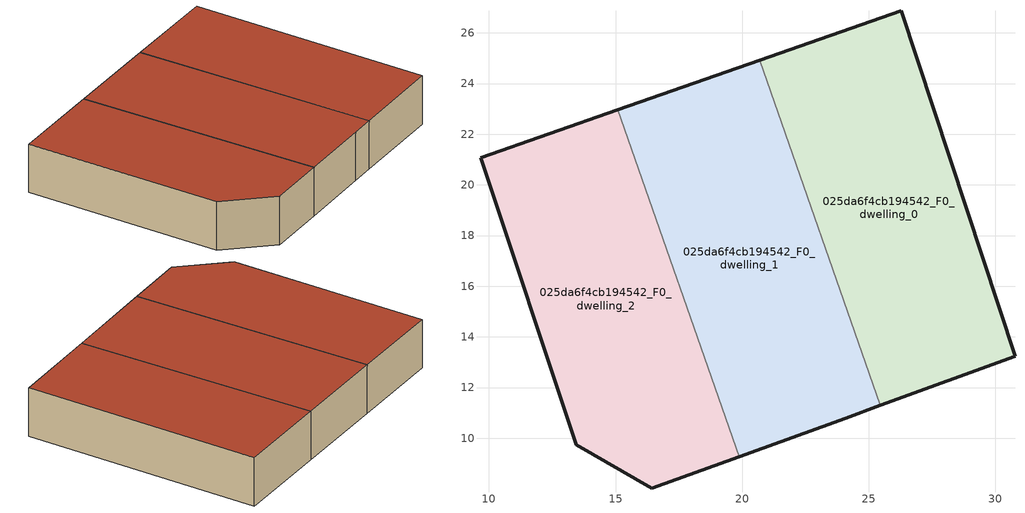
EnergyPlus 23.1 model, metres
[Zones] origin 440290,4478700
025da6f4cb194542_F0_dwelling_0
 floor ground (EU_floor_Construction): 26.28,26.88 30.77,13.23 25.45,11.29 20.69,24.93 z0
 wall outside (EU_wall_Construction): 25.45,11.29 30.77,13.23 26.28,26.88 20.69,24.93 z0:3
 wall to 025da6f4cb194542_F0_dwelling_1 (EU_wall_Construction): 20.69,24.93 25.45,11.29 z0:3
 roof outside (EU_roof_Construction): 30.77,13.23 26.28,26.88 20.69,24.93 25.45,11.29 z3
025da6f4cb194542_F0_dwelling_1
 floor ground (EU_floor_Construction): 20.69,24.93 25.45,11.29 24.09,10.8 19.89,9.27 15.09,22.98 z0
 wall outside (EU_wall_Construction): 20.69,24.93 15.09,22.98 / 19.89,9.27 24.09,10.8 25.45,11.29 z0:3
 wall to 025da6f4cb194542_F0_dwelling_2 (EU_wall_Construction): 15.09,22.98 19.89,9.27 z0:3
 roof outside (EU_roof_Construction): 25.45,11.29 20.69,24.93 15.09,22.98 19.89,9.27 24.09,10.8 z3
025da6f4cb194542_F0_dwelling_2
 floor ground (EU_floor_Construction): 15.09,22.98 19.89,9.27 16.43,8.01 13.45,9.75 9.67,21.08 z0
 wall outside (EU_wall_Construction): 15.09,22.98 9.67,21.08 13.45,9.75 16.43,8.01 19.89,9.27 z0:3
 roof outside (EU_roof_Construction): 19.89,9.27 15.09,22.98 9.67,21.08 13.45,9.75 16.43,8.01 z3
[Building]
EU S2 Campaign: North Axis=0; Terrain=City; Solar Distribution=FullExterior
[Site:Location]
Madrid: Latitude=40.5; Longitude=-3.5; Time Zone=1; Elevation=609
[SizingPeriod:WeatherFileDays]
AnnualSizingPeriod: Begin Month=1; Begin Day of Month=1; End Month=12; End Day of Month=31; Day of Week for Start Day=Monday; Use Weather File Daylight Saving Period=No; Use Weather File Rain and Snow Indicators=No
[MATERIAL]
EU_InternalMass_Material: Roughness=MediumRough; Thickness=0.1; Conductivity=1; Density=1800; Specific Heat=900; Thermal Absorptance=0.9; Solar Absorptance=0.7; Visible Absorptance=0.7
[MATERIAL:NOMASS] Roughness=MediumRough; Thermal Absorptance=0.9; Solar Absorptance=0.7; Visible Absorptance=0.7
Name | Thermal Resistance
EU_wall_NoMass | 0.609216
EU_roof_NoMass | 0.513268
EU_floor_NoMass | 0.568163
[CONSTRUCTION]
EU_wall_Construction: EU_wall_NoMass
EU_roof_Construction: EU_roof_NoMass
EU_floor_Construction: EU_floor_NoMass
EU_InternalMass_Construction: EU_InternalMass_Material
[ZONE] Type=1; Multiplier=1; Ceiling Height=autocalculate; Floor Area=autocalculate; Part of Total Floor Area=Yes
Name | Volume
025da6f4cb194542_F0_dwelling_0 | 250.332
025da6f4cb194542_F0_dwelling_1 | 257.332
025da6f4cb194542_F0_dwelling_2 | 246.546
[INTERNALMASS] Construction=EU_InternalMass_Construction
Name | Zone or ZoneList | Surface Area
025da6f4cb194542_F0_dwelling_0_EU_InternalMass | 025da6f4cb194542_F0_dwelling_0 | 83.4437
025da6f4cb194542_F0_dwelling_1_EU_InternalMass | 025da6f4cb194542_F0_dwelling_1 | 85.7773
025da6f4cb194542_F0_dwelling_2_EU_InternalMass | 025da6f4cb194542_F0_dwelling_2 | 82.1818
[OTHEREQUIPMENT] Fuel Type=Electricity; Design Level Calculation Method=Watts/Area; Power per Zone Floor Area=1; Fraction Latent=0; Fraction Radiant=0; Fraction Lost=0; Carbon Dioxide Generation Rate=0; EndUse Subcategory=EU_Step8_InternalGains
Name | Zone or ZoneList or Space or SpaceList | Schedule
EU_Step8_InternalGain_025da6f4cb194542_F0_dwelling_0_f000 | 025da6f4cb194542_F0_dwelling_0 | EU_Step8_GainSchedule_025da6f4cb194542_F0_dwelling_0_f000
EU_Step8_InternalGain_025da6f4cb194542_F0_dwelling_1_f000 | 025da6f4cb194542_F0_dwelling_1 | EU_Step8_GainSchedule_025da6f4cb194542_F0_dwelling_1_f000
EU_Step8_InternalGain_025da6f4cb194542_F0_dwelling_2_f000 | 025da6f4cb194542_F0_dwelling_2 | EU_Step8_GainSchedule_025da6f4cb194542_F0_dwelling_2_f000
[ZONEVENTILATION:DESIGNFLOWRATE] Schedule=EU_AlwaysOn; Design Flow Rate Calculation Method=AirChanges/Hour; Air Changes per Hour=0.752966; Ventilation Type=Natural; Fan Pressure Rise=0; Fan Total Efficiency=1; Constant Term Coefficient=1; Temperature Term Coefficient=0; Velocity Term Coefficient=0; Velocity Squared Term Coefficient=0; Minimum Indoor Temperature=-100; Maximum Indoor Temperature=100; Delta Temperature=-100; Minimum Outdoor Temperature=-100; Maximum Outdoor Temperature=100; Maximum Wind Speed=40
Name | Zone or ZoneList or Space or SpaceList
EU_ConstantAir_025da6f4cb194542_F0_dwelling_0 | 025da6f4cb194542_F0_dwelling_0
EU_ConstantAir_025da6f4cb194542_F0_dwelling_1 | 025da6f4cb194542_F0_dwelling_1
EU_ConstantAir_025da6f4cb194542_F0_dwelling_2 | 025da6f4cb194542_F0_dwelling_2
[HVACTEMPLATE:THERMOSTAT] Constant Heating Setpoint=20; Constant Cooling Setpoint=50
EU_HeatOnly_025da6f4cb194542_F0_dwelling_0; EU_HeatOnly_025da6f4cb194542_F0_dwelling_1; EU_HeatOnly_025da6f4cb194542_F0_dwelling_2
[HVACTEMPLATE:ZONE:IDEALLOADSAIRSYSTEM] System Availability Schedule=EU_AlwaysOn; Maximum Heating Supply Air Temperature=50; Minimum Cooling Supply Air Temperature=13; Maximum Heating Supply Air Humidity Ratio=0.0156; Minimum Cooling Supply Air Humidity Ratio=0.0077; Heating Limit=NoLimit; Cooling Limit=NoLimit; Heating Availability Schedule=EU_AlwaysOn; Cooling Availability Schedule=EU_CoolingOff; Dehumidification Control Type=ConstantSensibleHeatRatio; Cooling Sensible Heat Ratio=0.7; Dehumidification Setpoint=60; Humidification Control Type=None; Humidification Setpoint=30; Outdoor Air Method=None; Outdoor Air Flow Rate per Person=0.00944; Outdoor Air Flow Rate per Zone Floor Area=0; Outdoor Air Flow Rate per Zone=0; Demand Controlled Ventilation Type=None; Outdoor Air Economizer Type=NoEconomizer; Heat Recovery Type=None; Sensible Heat Recovery Effectiveness=0.7; Latent Heat Recovery Effectiveness=0.65
Name | Template Thermostat
025da6f4cb194542_F0_dwelling_0 | EU_HeatOnly_025da6f4cb194542_F0_dwelling_0
025da6f4cb194542_F0_dwelling_1 | EU_HeatOnly_025da6f4cb194542_F0_dwelling_1
025da6f4cb194542_F0_dwelling_2 | EU_HeatOnly_025da6f4cb194542_F0_dwelling_2
[SIZING:ZONE] Zone Cooling Design Supply Air Temperature Input Method=SupplyAirTemperature; Zone Cooling Design Supply Air Temperature=13; Zone Heating Design Supply Air Temperature Input Method=SupplyAirTemperature; Zone Heating Design Supply Air Temperature=50; Zone Cooling Design Supply Air Humidity Ratio=0.008; Zone Heating Design Supply Air Humidity Ratio=0.008; Cooling Design Air Flow Method=DesignDay; Cooling Design Air Flow Rate=0; Cooling Minimum Air Flow per Zone Floor Area=0.000762; Cooling Minimum Air Flow=0; Cooling Minimum Air Flow Fraction=0.2; Heating Design Air Flow Method=DesignDay; Heating Design Air Flow Rate=0; Heating Maximum Air Flow per Zone Floor Area=0.002032; Heating Maximum Air Flow=0.141576; Heating Maximum Air Flow Fraction=0.3; Account for Dedicated Outdoor Air System=No; Dedicated Outdoor Air System Control Strategy=NeutralSupplyAir; Dedicated Outdoor Air Low Setpoint Temperature for Design=autosize; Dedicated Outdoor Air High Setpoint Temperature for Design=autosize; Zone Load Sizing Method=Sensible Load Only No Latent Load; Zone Latent Cooling Design Supply Air Humidity Ratio Input Method=HumidityRatioDifference; Zone Cooling Design Supply Air Humidity Ratio Difference=0.005; Zone Latent Heating Design Supply Air Humidity Ratio Input Method=HumidityRatioDifference; Zone Humidification Design Supply Air Humidity Ratio Difference=0.005
025da6f4cb194542_F0_dwelling_0; 025da6f4cb194542_F0_dwelling_1; 025da6f4cb194542_F0_dwelling_2
[SCHEDULE:CONSTANT]
Name | Hourly Value
EU_AlwaysOn | 1
EU_CoolingOff | 0
[SCHEDULE:FILE] Column Number=1; Rows to Skip at Top=0; Number of Hours of Data=8760; Column Separator=Comma; Interpolate to Timestep=No; Minutes per Item=60; Adjust Schedule for Daylight Savings=Yes
Name | File
EU_Step8_GainSchedule_025da6f4cb194542_F0_dwelling_0_f000 | C:\Users\o_iseri\Desktop\OpenUBEM\openubem\outputs\eu_evidence\EU-11\ES-MAD-BERRUGUETE\idfs\025da6f4cb194542\025da6f4cb194542_F0_dwelling_0_f000_gain.csv
EU_Step8_GainSchedule_025da6f4cb194542_F0_dwelling_1_f000 | C:\Users\o_iseri\Desktop\OpenUBEM\openubem\outputs\eu_evidence\EU-11\ES-MAD-BERRUGUETE\idfs\025da6f4cb194542\025da6f4cb194542_F0_dwelling_1_f000_gain.csv
EU_Step8_GainSchedule_025da6f4cb194542_F0_dwelling_2_f000 | C:\Users\o_iseri\Desktop\OpenUBEM\openubem\outputs\eu_evidence\EU-11\ES-MAD-BERRUGUETE\idfs\025da6f4cb194542\025da6f4cb194542_F0_dwelling_2_f000_gain.csv
